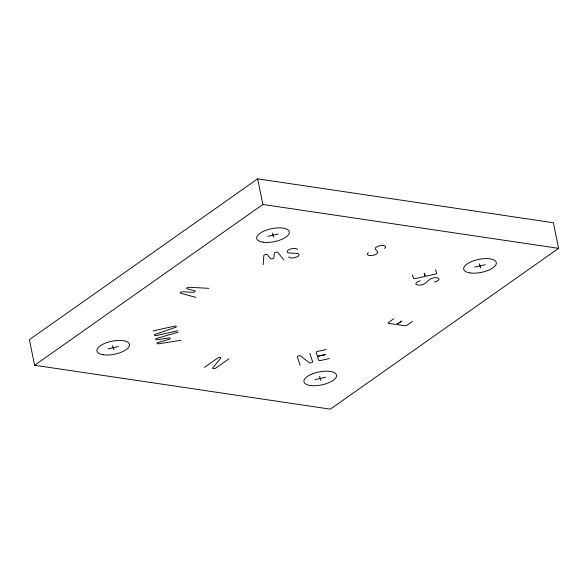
<?xml version="1.0" encoding="UTF-8"?>
<svg xmlns="http://www.w3.org/2000/svg" width="588" height="588" viewBox="0 0 588 588"><rect width="100%" height="100%" fill="white"/><g stroke="black" fill="none" stroke-linecap="round" stroke-linejoin="round"><path stroke-width="0.88" d="M263.167 264.74L263.85 255.501A1.801 0.72 -11.5 0 1 265.394 254.538A1.801 0.72 -11.5 0 1 267.327 254.729L270.458 258.573A1.801 0.72 -11.5 0 0 272.384 258.764A1.801 0.72 -11.5 0 0 273.927 257.794L274.273 253.178A1.801 0.72 -11.5 0 1 275.816 252.215A1.801 0.72 -11.5 0 1 277.742 252.399L284.011 260.087M257.654 178.848L29.4 339.651L34.611 365.258L330.346 409.152L558.6 248.349L553.389 222.742L257.654 178.848L262.865 204.455L34.611 365.258M204.536 367.36L217.729 358.063A1.779 0.713 -11.5 0 1 219.993 357.497A1.779 0.713 -11.5 0 1 220.728 358.268L212.768 367.904A1.786 0.713 -11.5 0 0 213.517 368.669A1.786 0.713 -11.5 0 0 215.767 368.117L228.967 358.82M393.879 318.667L388.528 322.437A1.779 0.713 -11.5 0 0 388.844 323.393L395.283 324.348A1.779 0.713 -11.5 0 0 397.738 323.804L401.692 321.041L397.797 323.812A1.779 0.713 -11.5 0 0 398.113 324.767L404.559 325.723A1.779 0.713 -11.5 0 0 407.014 325.179L412.364 321.408M178.186 332.154L156.974 338.343A1.801 0.72 -11.5 0 0 155.717 339.349A1.801 0.72 -11.5 0 0 157.422 339.695L168.477 337.96A1.801 0.72 -11.5 0 1 170.182 338.306A1.801 0.72 -11.5 0 1 168.925 339.32L158.319 342.414A1.801 0.72 -11.5 0 0 157.062 343.421A1.801 0.72 -11.5 0 0 158.767 343.767L180.869 340.29M267.694 236.339L278.278 233.98M152.939 330.956L174.364 326.178A1.779 0.713 -11.5 0 1 176.275 326.384A1.779 0.713 -11.5 0 1 175.253 327.413L155.43 334.307A1.786 0.713 -11.5 0 0 154.431 335.329A1.786 0.713 -11.5 0 0 156.32 335.542L177.738 330.765M107.92 348.904L118.497 346.545M474.714 267.07L485.291 264.71M326.34 349.493L317.66 351.433A1.779 0.713 -11.5 0 0 316.146 352.499L317.182 355.652A1.779 0.713 -11.5 0 0 319.144 355.938L325.517 354.535L319.144 355.938A1.779 0.713 -11.5 0 0 317.638 357.034L318.681 360.187A1.779 0.713 -11.5 0 0 320.636 360.481L329.324 358.54M314.933 379.627L325.509 377.268M208.718 288.326L189.292 287.267A1.801 0.72 -11.5 0 0 187.043 287.848A1.801 0.72 -11.5 0 0 187.153 288.774L194.731 290.81A1.801 0.72 -11.5 0 1 194.841 291.736A1.801 0.72 -11.5 0 1 192.585 292.317L182.875 291.788A1.801 0.72 -11.5 0 0 180.626 292.368A1.801 0.72 -11.5 0 0 180.737 293.294L195.885 297.366M262.865 204.455L558.6 248.349M479.323 263.821L480.683 267.952M435.51 269.716L436.627 273.104A1.779 0.713 -11.5 0 1 435.113 274.17L427.042 275.97A1.779 0.713 -11.5 0 1 425.08 275.684L424.227 273.2L425.006 275.699A1.779 0.713 -11.5 0 1 423.492 276.764L415.429 278.565A1.779 0.713 -11.5 0 1 413.467 278.271L412.35 274.883M272.31 233.098L273.67 237.229M319.541 376.379L320.901 380.517M309.854 353.373L312.61 361.738A1.786 0.713 -11.5 0 1 311.317 362.737A1.786 0.713 -11.5 0 1 309.251 362.678L300.696 355.953A1.779 0.713 -11.5 0 0 298.63 355.88A1.779 0.713 -11.5 0 0 297.337 356.887L300.101 365.258M112.528 345.656L113.888 349.786M420.398 280.799A5.307 2.117 -11.5 0 0 416.848 284.805A5.307 2.117 -11.5 0 0 425.785 282.931L429.086 279.888A5.307 2.117 -11.5 0 1 438.031 278.021A5.307 2.117 -11.5 0 1 434.473 282.027M368.397 252.671A5.307 2.117 -11.5 0 0 371.726 255.552A5.307 2.117 -11.5 0 0 377.445 251.723L375.519 249.334A5.307 2.117 -11.5 0 1 381.237 245.497A5.307 2.117 -11.5 0 1 384.567 248.379M288.708 256.86A5.307 2.117 -11.5 0 0 296.962 256.919A5.307 2.117 -11.5 0 0 296.109 253.377L290.097 253.038A5.307 2.117 -11.5 0 1 289.237 249.496A5.307 2.117 -11.5 0 1 297.491 249.555M470.018 272.92A16.626 6.63 -11.5 0 0 496.199 264.034A16.626 6.63 -11.5 0 0 473.788 260.704A16.626 6.63 -11.5 0 0 470.018 272.92M263.005 242.197A16.626 6.63 -11.5 0 0 289.186 233.304A16.626 6.63 -11.5 0 0 266.776 229.981A16.626 6.63 -11.5 0 0 263.005 242.197M310.236 385.485A16.626 6.63 -11.5 0 0 336.424 376.592A16.626 6.63 -11.5 0 0 314.014 373.27A16.626 6.63 -11.5 0 0 310.236 385.485M103.223 354.755A16.626 6.63 -11.5 0 0 129.404 345.869A16.626 6.63 -11.5 0 0 106.994 342.539A16.626 6.63 -11.5 0 0 103.223 354.755"/></g></svg>
